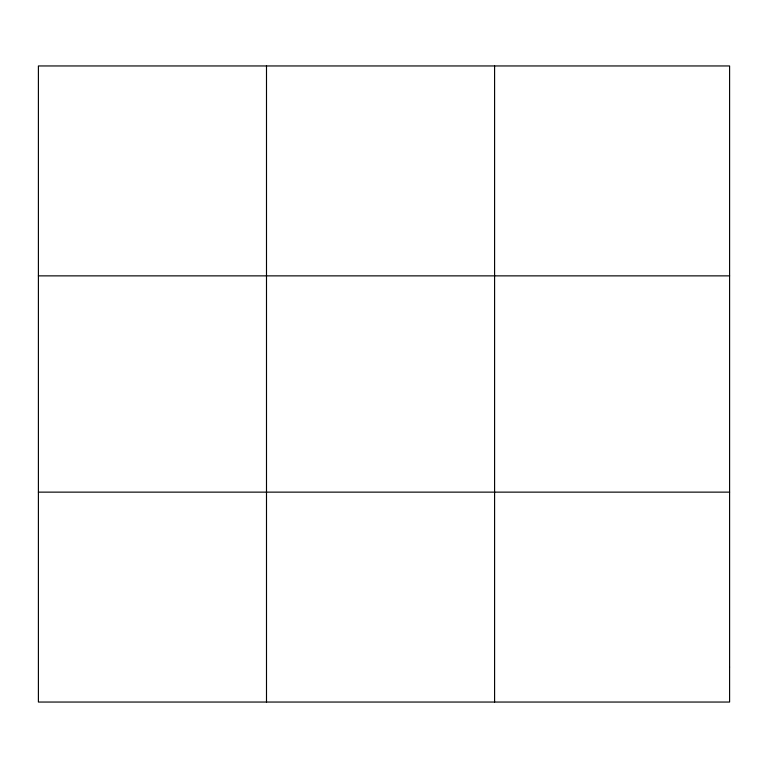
<?xml version="1.0" encoding="UTF-8"?>
<svg xmlns="http://www.w3.org/2000/svg" width="768" height="768" viewBox="0 0 768 768"><rect width="100%" height="100%" fill="white"/><g stroke="black" fill="none" stroke-linecap="round" stroke-linejoin="round"><path stroke-width="1.15" d="M266.496 702.048L266.496 65.952M494.592 702.048L494.592 65.952M38.4 275.866L729.6 275.866M38.4 492.134L729.6 492.134M729.6 667.056L729.6 702.048L38.4 702.048L38.4 65.952L729.6 65.952L729.6 667.056"/></g></svg>
